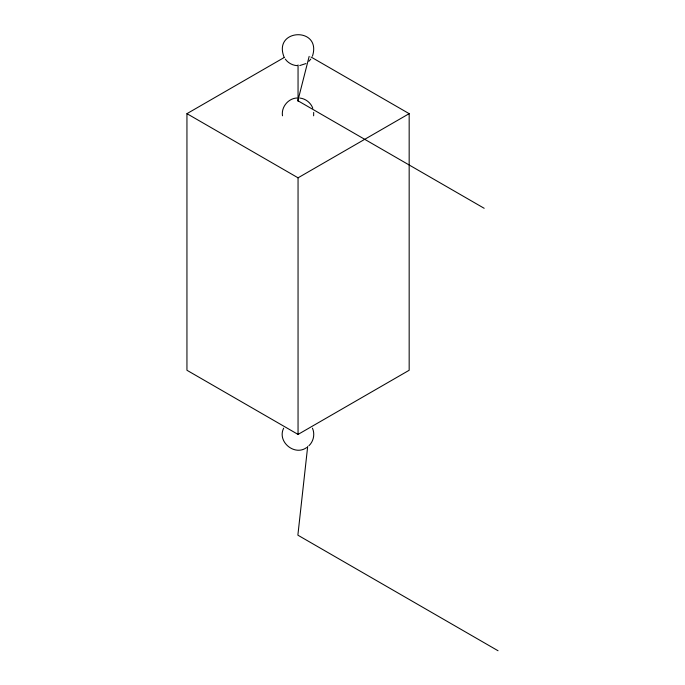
<?xml version="1.0" encoding="UTF-8"?>
<svg xmlns="http://www.w3.org/2000/svg" width="685" height="685" viewBox="0 0 685 685"><rect width="100%" height="100%" fill="white"/><g stroke="black" fill="none" stroke-linecap="round" stroke-linejoin="round"><path stroke-width="1.03" d="M313.619 115.808L313.696 112.408M307.693 446.372L297.872 535.173L498.055 650.75M309.166 56.376L297.872 100.729L484.175 208.291M312.446 56.204C322.087 26.467 272.322 28.325 284.164 57.3M283.667 428.176C276.826 441.645 294.627 456.433 306.64 447.562M310.862 59.064L308.918 61.273M308.918 445.738C313.602 441.38 315.1 434.007 312.446 428.176M311.016 57.001L409.168 113.659L409.168 370.268L298.052 434.418L186.945 370.268L186.945 113.659L284.164 57.531M186.945 113.659L298.052 177.817L409.168 113.659M305.912 63.568L299.756 65.572M297.196 97.981C288.334 98.229 281.047 107.04 282.494 115.808M297.196 65.64C292.486 65.409 287.991 62.909 285.251 59.064M299.756 98.049C305.587 98.623 310.81 102.75 312.805 108.247M298.052 64.912L298.052 101.217M298.052 177.817L298.052 434.418"/></g></svg>
